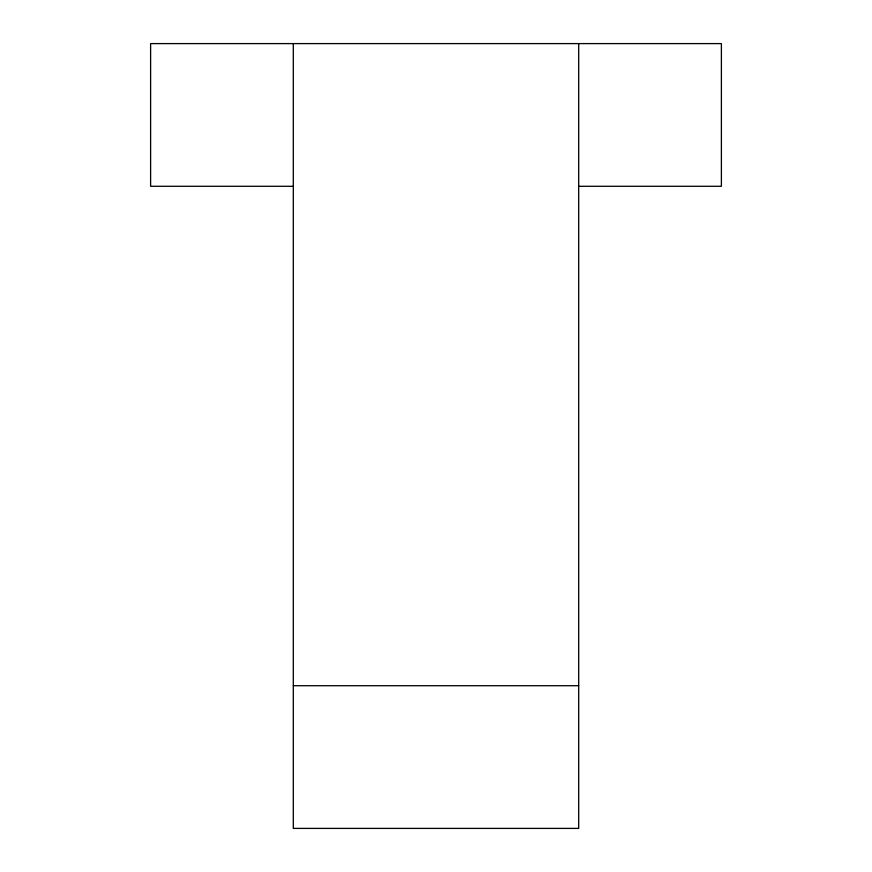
<?xml version="1.0" encoding="UTF-8"?>
<svg xmlns="http://www.w3.org/2000/svg" width="872" height="872" viewBox="0 0 872 872"><rect width="100%" height="100%" fill="white"/><g stroke="black" fill="none" stroke-linecap="round" stroke-linejoin="round"><path stroke-width="1.31" d="M293.308 186.292L150.616 186.292L150.616 43.6L721.384 43.6L721.384 186.292L578.692 186.292M293.308 685.708L578.692 685.708M578.692 43.6L578.692 828.4L293.308 828.4L293.308 43.6"/></g></svg>
